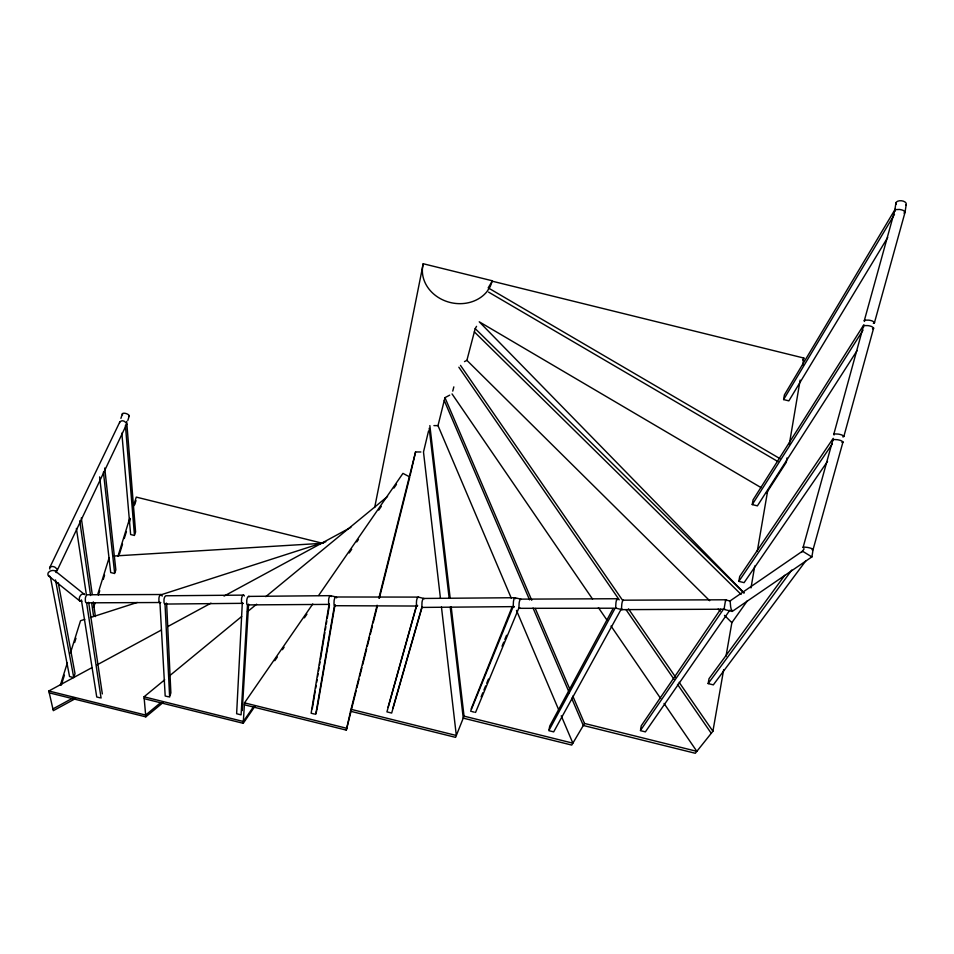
<?xml version="1.0" encoding="UTF-8"?>
<svg xmlns="http://www.w3.org/2000/svg" width="954" height="954" viewBox="0 0 954 954"><rect width="100%" height="100%" fill="white"/><g stroke="black" fill="none" stroke-linecap="round" stroke-linejoin="round"><path stroke-width="1.43" d="M732.35 610.369L732.064 611.419L724.503 609.546A5.378 0.668 -83 0 1 724.301 607.662L725.636 599.792L730.502 601.27M242.292 603.274L236.628 713.747L241.1 714.856L247.515 604.574M242.268 710.587L248.6 604.132M144.209 698.686L243.234 723.299L244.498 702.871L312.769 604.001M906.205 204.597L905.024 212.36L874.424 322.81M895.949 202.785L894.804 210.274L864.3 320.663M329.13 603.977L311.135 713.222L314.582 714.081M312.28 708.822L315.178 691.245M315.667 688.323L316.156 685.389M316.633 682.456L317.122 679.534M317.61 676.601L318.087 673.679M318.576 670.745L319.053 667.812M319.542 664.89L320.031 661.957M320.508 659.023L324.873 632.657M325.362 629.735L325.839 626.802M326.328 623.88L326.805 620.947M327.294 618.013L329.476 604.836M787.014 457.932L786.275 462.332L766.348 493.301M789.244 444.707L800.144 380.086M802.624 365.394L803.864 358.06L492.181 281.18M315.738 714.367L334.496 605.313M316.871 709.967L335.045 604.693M750.989 587.914L754.757 565.984M757.261 551.376L767.553 491.429M887.721 237.427L788.851 400.871L783.604 399.571L784.403 394.896L895.317 209.009M827.535 461.342L744.084 582.655L738.837 581.356L739.684 576.49L833.2 438.327M857.145 350.512L757.404 505.858L752.241 504.583L753.064 499.86L863.871 324.718M571.625 698.173L583.311 725.481L695.299 753.278L712.912 731.241L723.669 669.613M725.97 656.412L731.861 622.664L747.447 600.674M805.82 560.821L713.33 684.865L708.154 683.589L709.025 678.688L784.772 575.31M640.563 729.416L641.255 725.791L720.64 609.224M374.672 507.528L423.218 263.745L492.359 280.798L490.261 286.51L486.91 291.685A35.608 30.945 13 0 1 443.586 300.248A35.608 30.945 13 0 1 423.218 263.745M549.051 729.488L549.778 725.982L613.064 608.58M244.379 704.791L346.314 730.12L350.989 709.311L456.322 735.486L441.452 607.03M471.169 708.917L512.262 606.541M410.101 475.545L415.562 451.957L420.857 451.981M428.525 431.077L423.493 452.005L440.426 598.17M511.249 598.086L438.005 425.627L444.969 397.651L449.68 395.159M377.104 605.218L350.547 711.255L455.583 737.359L464.049 716.144L451.206 606.994M378.917 597.991L415.562 451.957M346.314 730.12L356.152 690.732M356.879 687.834L359.05 679.176M359.777 676.279L361.948 667.621M362.675 664.723L366.658 648.839M367.385 645.953L369.556 637.284M370.283 634.398L372.454 625.729M373.181 622.843L377.164 606.947M379.334 598.289L409.767 476.952L402.946 473.375L318.66 595.451M452.756 391.104L453.83 386.883M316.024 713.258L316.585 711.064M464.479 361.602L466.9 360.338L475.199 328.617L476.547 326.34M732.243 611.419L811.866 556.909L802.493 551.185L730.108 600.901L730.657 606.839A6.308 0.775 80.1 0 0 731.563 610.369L732.064 611.419M833.784 434.297L863.442 326.125M843.837 436.491L873.59 328.271M803.125 547.286L832.89 439.866M842.954 442.072L813.082 549.552L811.89 557.005L811.007 556.611M388.039 707.355L416.719 604.705M416.671 605.563L386.93 711.875L391.665 713.055L422.169 606.923M392.762 708.524L421.775 607.483M170.062 695.681L170.873 692.842L166.628 603.405M134.848 534.3L135.575 531.938L126.667 421.441M117.962 556.265L129.732 518.237M133.226 506.968L136.267 497.106L322.202 543.184M119.477 554.012L122.517 544.162M124.258 538.545L126.429 531.509M129.04 523.078L130.34 518.857M134.693 504.797L135.993 500.588M115.076 572.305L115.839 569.836L104.725 468.032M93.754 607.149L95.078 602.916M97.713 594.437L109.15 557.696M98.417 594.962L99.729 590.729M103.247 579.448L104.558 575.214M74.173 676.267L75.008 673.607L58.289 582.822M60.364 685.127L67.376 662.72M70.453 652.918L80.541 620.72L84.787 619.349M61.306 685.115L64.419 675.182M74.639 642.531L75.962 638.274M127.812 420.487L129.219 416.039M120.919 418.365L122.339 413.917M470.644 711.255L513.3 606.362M481.102 696.861L482.796 692.759M483.928 690.016L485.634 685.914M486.755 683.171L488.46 679.069M502.042 646.24L503.736 642.137M504.869 639.395L506.562 635.292M475.533 712.471L518.976 607.746M57.24 570.313L126.536 424.518M49.668 567.773L119.715 422.169M614.77 608.819L548.8 730.669L553.69 731.873L621.316 608.95M572.782 696.074L584.516 723.454L571.744 745.074L463.262 718.135L450.228 607.221M492.347 280.893L488.198 287.858L779.871 458.588M783.604 399.571L894.482 214.376M617.703 599.708A5.223 0.918 -82.9 0 0 617.393 598.742L616.642 599.672A4.579 0.799 -82.9 0 0 615.938 602.833L615.712 606.374A5.223 0.918 -82.9 0 0 616.081 608.211L621.925 609.654L724.873 609.212M752.241 504.583L863 330.191M802.612 360.028L803.864 358.06M738.837 581.356L832.317 443.884M723.824 608.7L640.337 730.621L645.381 731.873L729.834 610.19M253.466 706.783L243.342 721.486L144.042 696.814L145.807 716.848L49.25 692.842M243.234 723.299L255.004 706.175M274.8 660.705L277.34 657.032M282.408 649.686L284.101 647.241M304.374 617.846L306.914 614.173M349.164 552.95L351.704 549.277M356.772 541.932L358.454 539.487M378.738 510.104L381.278 506.419M393.954 488.054L396.482 484.382M801.503 552.461L804.15 548.86M708.154 683.589L791.784 570.063M622.402 609.332L621.925 609.654A5.223 0.906 -82.9 0 1 621.555 607.829L621.793 604.287A4.579 0.787 -82.9 0 1 622.485 601.127L623.01 600.185L725.636 599.792M166.318 603.238L164.97 604.049A4.579 1.777 -82 0 1 164.016 602.439L164.005 599.351A3.995 1.562 -82 0 1 164.959 596.584L165.853 595.773L243.711 595.117A4.698 1.658 -82.2 0 1 244.379 595.976M520.049 608.02L519.465 608.33A5.068 1.121 -82.8 0 1 518.952 606.553L519.131 603.107A4.448 0.978 -82.8 0 1 519.894 600.042L520.502 599.136L617.166 598.742M521.015 599.458A5.08 1.121 -82.8 0 0 520.789 599.136L514.826 597.717L423.528 598.456L422.825 599.339A4.317 1.169 -82.7 0 0 422.002 602.32L421.883 605.671A4.949 1.336 -82.7 0 0 422.539 607.412L514.397 606.625M514.826 597.717L514.194 598.623A4.448 1.014 -82.9 0 0 513.431 601.7L513.264 605.146A5.08 1.157 -82.9 0 0 513.801 606.935L514.087 606.935M424.148 598.778A4.949 1.336 -82.7 0 0 423.862 598.468L418.365 597.109L417.339 597.979A4.329 1.145 -82.5 0 0 416.528 600.972L416.385 604.311A4.913 1.3 -82.5 0 0 417.017 606.04L417.685 605.742M125.761 425.496L126.25 425.067A3.876 2.421 20.9 0 0 126.381 423.23L124.604 421.465A3.482 2.182 20.9 0 0 121.957 420.797L119.989 421.62A3.876 2.421 20.9 0 0 119.667 422.789M160.534 702.764L145.652 715.071L48.833 690.994L53.305 710.67L75.521 698.566M145.807 716.848L163.015 702.609M144.042 696.814L164.72 679.797M169.311 676.016L241.684 616.487M247.42 611.764L256.614 604.204M265.796 596.644L387.551 496.485M335.474 605.408L334.723 605.707A4.794 1.443 -82.3 0 1 333.995 604.025L334.091 600.758A4.221 1.276 -82.3 0 1 334.949 597.848L335.713 596.989L418.043 597.097M330.322 595.654L329.535 596.5A4.21 1.324 -82.5 0 0 328.665 599.41L328.593 602.678A4.818 1.514 -82.5 0 0 329.368 604.383L247.611 604.908A4.698 1.646 -82.3 0 1 246.74 603.25L246.776 600.066A4.102 1.443 -82.3 0 1 247.682 597.24L248.529 596.405L330.322 595.654L336.082 596.989A4.794 1.455 -82.3 0 1 336.643 597.872M165.424 604.061L243.234 603.322M243.306 595.105L242.447 595.94A4.102 1.455 -82.2 0 0 241.541 598.766L241.505 601.95A4.698 1.658 -82.2 0 0 242.388 603.608L242.793 603.608M162.168 596.143A4.555 1.765 -81.9 0 0 161.214 594.521L87.279 594.759L86.325 595.558A3.911 1.646 -81.6 0 0 85.347 598.241L85.371 601.27A4.448 1.872 -81.6 0 0 86.397 602.833L160.773 602.511M160.773 594.509L159.878 595.332A4.007 1.55 -81.9 0 0 158.924 598.086L158.924 601.175A4.555 1.765 -81.9 0 0 159.878 602.785L160.32 602.797M52.911 708.929L73.78 697.565M48.833 690.994L91.978 667.621M97.213 664.795L161.286 630.081M167.821 626.539L210.977 603.166M224.059 596.083L350.893 527.371M55.726 571.518L56.966 570.85A4.269 2.373 20 0 0 57.013 569.025L54.986 567.213A3.876 2.147 20 0 0 52.041 566.473L49.942 567.236A4.269 2.373 20 0 0 49.894 569.061M90.463 617.524L137.245 602.463M161.345 594.7L325.815 541.753M81.889 601.211L79.886 601.044L48.427 575.763C45.744 572.03 52.852 568.87 55.594 571.291L84.739 594.652M114.051 556.015L323.549 543.231M519.465 608.33L616.081 608.211M334.723 605.707L417.339 606.04M433.927 425.603L438.005 425.627M248.529 596.405L248.946 596.417A4.698 1.646 -82.3 0 1 249.304 596.715M623.01 600.185L623.236 600.197A5.223 0.906 -82.9 0 1 623.415 600.519M584.516 723.454L696.849 751.347L664.044 703.444M471.86 711.553L474.305 712.161M464.049 716.144L572.865 743.166L561.238 715.798M244.498 702.871L346.731 728.284M168.524 696.825L165.185 695.991L159.926 602.523M99.991 697.791L96.736 696.98L81.376 599.887M50.109 576.502L48.427 575.763M84.322 594.103C80.935 592.613 77.787 598.432 79.886 601.044M488.555 292.103L777.915 461.569M761.149 487.661L479.242 321.796L744.037 592.839M803.483 547.811L803.137 547.524A5.509 0.882 12.1 0 1 804.091 547.071L807.406 547.405A4.949 0.799 12.1 0 1 811.127 548.347L813.082 549.325A5.509 0.882 12.1 0 1 812.104 549.766M475.199 328.617L743.917 592.923M474.341 331.873L741.091 594.425M466.9 360.338L709.693 600.722M718.135 609.081L720.258 611.168M724.48 615.354L731.861 622.664M833.224 440.521L832.89 440.164A5.557 1.181 11.4 0 1 833.915 439.496L837.29 439.699A4.985 1.061 11.4 0 1 841.046 440.641L842.966 441.774A5.557 1.181 11.4 0 1 841.929 442.441M834.106 434.976L833.772 434.607A5.533 1.228 11.3 0 1 834.798 433.915L838.184 434.082A4.997 1.109 11.3 0 1 841.941 435.024L843.849 436.181A5.533 1.228 11.3 0 1 842.799 436.884M55.594 571.291L56.31 572.627M864.586 321.474L864.264 321.045A5.581 1.514 10.6 0 1 865.361 320.127L868.808 320.15A5.02 1.371 10.6 0 1 872.576 321.104L874.46 322.428A5.581 1.514 10.6 0 1 873.351 323.334M863.728 326.948L863.418 326.506A5.569 1.526 10.5 0 1 864.503 325.588L867.949 325.612A5.032 1.383 10.5 0 1 871.729 326.566L873.614 327.89A5.569 1.526 10.5 0 1 872.505 328.796M460.484 365.37L622.58 600.316M628.483 608.879L675.766 677.4M679.141 682.301L712.912 731.241M458.85 367.207L619.241 599.851M626.003 609.642L674.12 679.439M677.495 684.34L711.255 733.316M452.041 393.919L592.529 599.04M598.42 607.638L606.839 619.921M611.037 626.062L660.681 698.531M895.055 211.228L894.757 210.727A5.629 1.836 9.7 0 1 895.913 209.594L899.431 209.463A5.068 1.646 9.7 0 1 903.223 210.417L905.084 211.907A5.629 1.836 9.7 0 1 903.903 213.04M444.969 397.651L531.748 600.257M535.266 608.461L569.848 689.229M444.254 400.525L529.553 599.863M533.059 608.056L569.288 692.711M516.484 610.405L558.913 710.313M50.443 577.301L69.559 676.553L73.768 677.59L55.511 579.949M86.564 602.594L101.076 698.054M76.392 528.444L86.337 594.461M88.662 602.296L102.328 693.916M79.719 520.789L90.582 595.523M91.656 602.845L93.564 616.034M81.305 517.986L92.252 594.497M93.301 601.855L95.4 616.57M429.849 425.579L450.169 598.146M429.193 428.286L449.179 598.349M99.621 476.893L110.7 572.543L114.695 573.533L103.426 472.123M121.838 433.092L130.638 534.526L134.478 535.48L125.427 425.353M165.006 603.775L169.645 697.1M330.692 595.666A4.818 1.514 -82.5 0 1 331.288 596.548M122.625 414.775A3.601 1.455 17.7 0 1 123.829 413.213A3.601 1.455 17.7 0 1 128.253 414.585A3.601 1.455 17.7 0 1 128.575 416.6M515.112 597.729A5.092 1.157 -82.9 0 1 515.53 598.671M725.803 599.804A5.378 0.668 -83 0 1 725.994 600.781M418.365 597.109A4.913 1.3 -82.5 0 1 418.639 597.419M896.116 204.323A5.247 2.945 5.2 0 1 901.447 200.757A5.247 2.945 5.2 0 1 905.751 205.301"/></g></svg>
